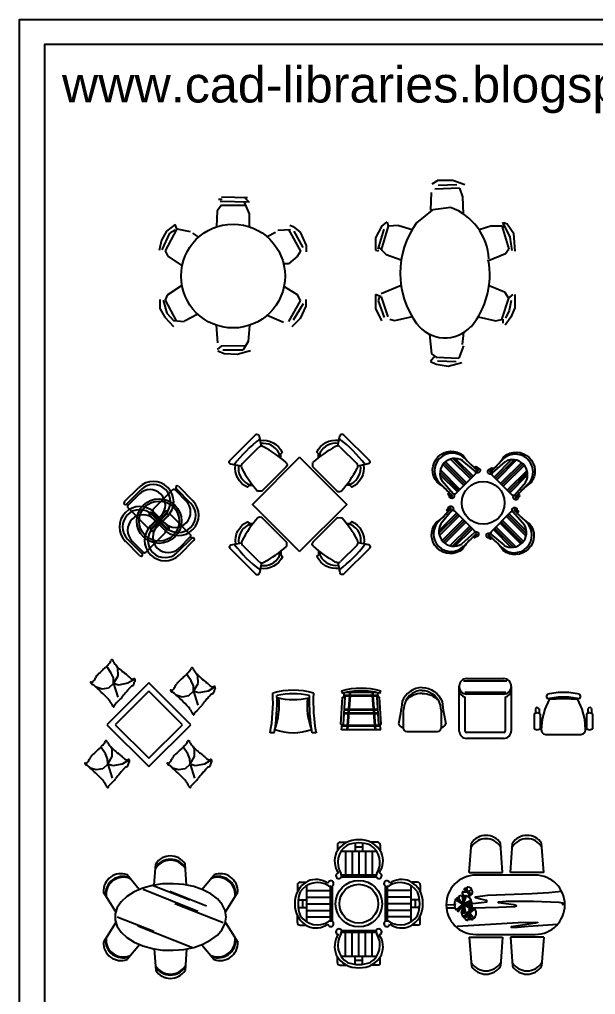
# Model space of a CAD drawing. Header units: inches. Extents: x 5.3 to 47.8, y 15.8 to 40.6.
# Drawn here: x 5.31 to 13.08, y 27.42 to 40.58 of the extents above; entities that cross this region are included whole.
import ezdxf

# ---------------------------------------------------------------- set-up
doc = ezdxf.new("R2010")
doc.units = ezdxf.units.IN
doc.header["$MEASUREMENT"] = 0
for name, color, linetype in [('02', 2, 'Continuous'), ('4', 4, 'Continuous'), ('kadrbm', 4, 'Continuous')]:
    doc.layers.add(name, color=color, linetype=linetype)
doc.styles.add('bmmm', font='swissel.ttf')

# ---------------------------------------------------------------- blocks, each defined once
blk = doc.blocks.new('kadrbm')
at = {"layer": 'kadrbm', "color": 4}
blk.add_lwpolyline([(0, 0), (0, 24.797), (21, 24.797), (21, 0), (0, 0)], close=True, dxfattribs=at)
blk.add_lwpolyline([(20.663, 0.326), (20.663, 24.46), (0.337, 24.46), (0.337, 0.326), (20.663, 0.326)], dxfattribs=at)
at = {"layer": 'kadrbm', "color": 211, "true_color": 0xf674fb, "style": 'bmmm'}
blk.add_text('www.cad-libraries.blogspot.com', height=0.48513, dxfattribs=at).set_placement((0.573, 23.677))

msp = doc.modelspace()

# ---------------------------------------------------------------- linework, layer by layer
at = {"layer": '02'}
for p, q in [((10.95, 38.402), (10.87, 38.352)), ((11.244, 38.297), (10.912, 38.285)), ((11.154, 38.402), (10.95, 38.402)), ((10.954, 38.34), (11.208, 38.35)), ((11.317, 38.342), (11.154, 38.402)), ((11.244, 38.297), (11.284, 38.184)), ((8.383, 38.168), (8.031, 38.178)), ((8.35, 38.169), (8.405, 38.109)), ((10.863, 38.242), (10.854, 38.001)), ((11.284, 38.184), (11.295, 37.953)), ((8.032, 38.068), (7.975, 37.992)), ((8.042, 38.147), (7.991, 38.147)), ((8.405, 38.109), (8.016, 38.12)), ((8.032, 38.068), (8.355, 38.068)), ((8.337, 38.111), (8.406, 37.951)), ((11.127, 38.039), (10.854, 38.001)), ((7.975, 37.992), (7.965, 37.777)), ((8.406, 37.951), (8.406, 37.779)), ((10.875, 38.004), (10.664, 37.831)), ((7.41, 37.81), (7.292, 37.719)), ((7.429, 37.75), (7.41, 37.81)), ((8.956, 37.799), (8.999, 37.782)), ((8.999, 37.782), (9.093, 37.704)), ((10.191, 37.78), (10.111, 37.627)), ((10.283, 37.786), (10.187, 37.468)), ((10.191, 37.78), (10.268, 37.844)), ((10.268, 37.844), (10.283, 37.786)), ((10.425, 37.793), (10.283, 37.786)), ((10.425, 37.793), (10.606, 37.742)), ((11.682, 37.79), (11.508, 37.738)), ((11.682, 37.79), (11.815, 37.79)), ((11.815, 37.79), (11.908, 37.476)), ((11.824, 37.838), (11.924, 37.638)), ((11.827, 37.75), (11.841, 37.836)), ((11.841, 37.836), (11.888, 37.818)), ((11.888, 37.818), (11.977, 37.689)), ((7.292, 37.719), (7.223, 37.598)), ((7.234, 37.465), (7.336, 37.691)), ((7.429, 37.75), (7.272, 37.455)), ((7.407, 37.733), (7.336, 37.691)), ((7.429, 37.75), (7.61, 37.712)), ((7.644, 37.692), (7.725, 37.638)), ((8.763, 37.7), (8.648, 37.643)), ((8.792, 37.73), (8.965, 37.743)), ((8.936, 37.741), (9.101, 37.448)), ((9.011, 37.719), (9.13, 37.498)), ((9.093, 37.704), (9.174, 37.526)), ((10.225, 37.746), (10.14, 37.475)), ((11.924, 37.638), (11.95, 37.458)), ((11.997, 37.45), (11.977, 37.689)), ((7.223, 37.598), (7.19, 37.456)), ((9.174, 37.526), (9.174, 37.439)), ((10.111, 37.627), (10.111, 37.461)), ((10.149, 37.506), (10.253, 37.402)), ((7.272, 37.455), (7.308, 37.383)), ((7.308, 37.383), (7.502, 37.25)), ((9.055, 37.375), (8.937, 37.278)), ((9.101, 37.448), (9.055, 37.375)), ((10.111, 37.461), (10.15, 37.453)), ((10.253, 37.402), (10.458, 37.33)), ((11.864, 37.414), (11.634, 37.318)), ((11.908, 37.476), (11.864, 37.414)), ((8.937, 37.278), (8.87, 37.278)), ((7.5, 36.986), (7.301, 36.853)), ((10.456, 36.986), (10.187, 36.872)), ((11.643, 36.984), (11.851, 36.898)), ((7.301, 36.853), (7.274, 36.786)), ((8.88, 36.97), (9.053, 36.865)), ((9.053, 36.865), (9.096, 36.777)), ((10.187, 36.833), (10.109, 36.864)), ((10.109, 36.864), (10.109, 36.675)), ((10.164, 36.842), (10.148, 36.78)), ((11.851, 36.898), (11.907, 36.815)), ((11.907, 36.815), (11.97, 36.863)), ((11.99, 36.866), (11.99, 36.685)), ((7.2, 36.796), (7.2, 36.674)), ((7.244, 36.787), (7.294, 36.611)), ((7.274, 36.786), (7.42, 36.509)), ((9.096, 36.777), (8.939, 36.499)), ((9.136, 36.736), (9.002, 36.516)), ((9.173, 36.796), (9.173, 36.705)), ((10.148, 36.78), (10.227, 36.552)), ((10.187, 36.833), (10.276, 36.561)), ((11.907, 36.815), (11.81, 36.525)), ((11.942, 36.781), (11.916, 36.649)), ((7.2, 36.674), (7.269, 36.556)), ((7.294, 36.611), (7.384, 36.512)), ((7.712, 36.6), (7.536, 36.504)), ((8.65, 36.584), (8.871, 36.492)), ((9.173, 36.705), (9.094, 36.54)), ((10.109, 36.675), (10.192, 36.509)), ((11.916, 36.649), (11.863, 36.544)), ((11.99, 36.685), (11.938, 36.557)), ((7.269, 36.556), (7.384, 36.432)), ((7.384, 36.512), (7.53, 36.498)), ((7.959, 36.451), (7.978, 36.211)), ((8.409, 36.447), (8.391, 36.23)), ((9.094, 36.54), (8.982, 36.428)), ((10.368, 36.509), (10.303, 36.525)), ((10.605, 36.564), (10.368, 36.509)), ((11.495, 36.564), (11.732, 36.507)), ((11.732, 36.507), (11.829, 36.529)), ((11.829, 36.529), (11.829, 36.479)), ((11.938, 36.557), (11.858, 36.451)), ((10.84, 36.326), (10.868, 36.064)), ((11.299, 36.35), (11.282, 36.189)), ((8.391, 36.23), (8.324, 36.117)), ((8.03, 36.166), (7.974, 36.123)), ((8.068, 36.064), (7.985, 36.099)), ((8.357, 36.173), (8.03, 36.166)), ((8.05, 36.117), (8.324, 36.117)), ((8.244, 36.055), (8.068, 36.064)), ((8.424, 36.105), (8.244, 36.055)), ((10.868, 36.064), (10.929, 36.018)), ((11.3, 36.171), (11.236, 36.006)), ((10.909, 36.032), (10.854, 35.959)), ((10.854, 35.959), (10.929, 35.922)), ((10.929, 36.018), (11.236, 36.006)), ((10.929, 35.922), (11.091, 35.896)), ((10.946, 35.969), (11.2, 35.959)), ((11.091, 35.896), (11.276, 35.947)), ((8.542, 34.954), (8.569, 34.817)), ((9.603, 34.82), (9.63, 34.957)), ((8.313, 34.579), (8.536, 34.802)), ((9.636, 34.805), (9.859, 34.582)), ((8.813, 34.71), (8.813, 34.671)), ((9.359, 34.713), (9.359, 34.674)), ((8.299, 34.546), (8.161, 34.574)), ((10.01, 34.577), (9.873, 34.549)), ((7.371, 34.226), (7.112, 33.967)), ((7.421, 34.246), (7.403, 34.229)), ((7.406, 34.226), (7.556, 34.076)), ((8.405, 34.302), (8.444, 34.303)), ((9.766, 34.306), (9.728, 34.306)), ((6.772, 34.021), (6.922, 34.17)), ((6.752, 34.036), (6.769, 34.018)), ((6.772, 33.986), (7.032, 33.726)), ((7.067, 33.726), (7.216, 33.876)), ((7.091, 33.917), (7.109, 33.934)), ((7.112, 33.931), (7.261, 33.782)), ((7.272, 33.681), (7.122, 33.831)), ((7.317, 33.886), (7.167, 33.737)), ((7.302, 33.907), (7.32, 33.889)), ((7.611, 33.627), (7.352, 33.886)), ((7.082, 33.706), (7.064, 33.723)), ((7.292, 33.696), (7.275, 33.678)), ((8.409, 33.756), (8.447, 33.756)), ((9.77, 33.76), (9.731, 33.759)), ((7.013, 33.387), (7.272, 33.646)), ((7.611, 33.592), (7.462, 33.442)), ((7.632, 33.577), (7.614, 33.595)), ((6.977, 33.387), (6.828, 33.537)), ((8.165, 33.485), (8.302, 33.513)), ((8.539, 33.257), (8.316, 33.48)), ((9.862, 33.483), (9.639, 33.26)), ((9.876, 33.516), (10.014, 33.488)), ((6.963, 33.366), (6.98, 33.384)), ((8.816, 33.349), (8.816, 33.388)), ((8.857, 33.326), (8.832, 33.35)), ((9.362, 33.352), (9.362, 33.391)), ((8.572, 33.242), (8.545, 33.105)), ((9.633, 33.108), (9.606, 33.245)), ((6.487, 31.842), (6.48, 31.843)), ((6.544, 31.755), (6.487, 31.842)), ((6.635, 31.825), (6.621, 31.847)), ((6.575, 31.691), (6.544, 31.755)), ((6.576, 31.615), (6.637, 31.719)), ((6.637, 31.719), (6.635, 31.825)), ((7.567, 31.736), (7.56, 31.737)), ((7.623, 31.649), (7.567, 31.736)), ((7.714, 31.719), (7.701, 31.741)), ((7.717, 31.613), (7.714, 31.719)), ((7.052, 31.624), (6.487, 31.058)), ((6.576, 31.615), (6.51, 31.552)), ((6.576, 31.615), (6.575, 31.691)), ((6.576, 31.615), (6.633, 31.43)), ((6.644, 31.594), (6.576, 31.615)), ((6.771, 31.619), (6.644, 31.594)), ((6.864, 31.674), (6.771, 31.619)), ((7.618, 31.058), (7.052, 31.624)), ((7.655, 31.585), (7.623, 31.649)), ((7.656, 31.509), (7.655, 31.585)), ((7.656, 31.509), (7.717, 31.613)), ((11.241, 30.973), (11.241, 31.58)), ((11.3, 31.651), (11.882, 31.651)), ((11.341, 31.68), (11.841, 31.68)), ((11.941, 31.58), (11.941, 30.973)), ((6.422, 31.538), (6.341, 31.564)), ((6.51, 31.552), (6.422, 31.538)), ((7.052, 31.511), (6.6, 31.058)), ((7.505, 31.058), (7.052, 31.511)), ((7.502, 31.432), (7.42, 31.458)), ((7.656, 31.509), (7.589, 31.446)), ((7.656, 31.509), (7.713, 31.324)), ((7.723, 31.488), (7.656, 31.509)), ((7.851, 31.512), (7.723, 31.488)), ((7.944, 31.568), (7.851, 31.512)), ((9.652, 31.513), (9.666, 31.481)), ((9.684, 31.429), (9.692, 31.491)), ((9.687, 31.448), (10.146, 31.448)), ((9.688, 31.458), (10.145, 31.458)), ((9.712, 31.498), (10.113, 31.498)), ((9.764, 31.51), (9.723, 30.989)), ((9.772, 31.512), (9.731, 30.989)), ((10.06, 31.512), (10.102, 30.989)), ((10.069, 31.51), (10.11, 30.989)), ((10.148, 31.429), (10.141, 31.491)), ((10.167, 31.481), (10.181, 31.513)), ((11.316, 31.499), (11.869, 31.499)), ((11.841, 31.471), (11.341, 31.471)), ((6.623, 31.357), (6.589, 31.323)), ((6.668, 31.402), (6.623, 31.357)), ((7.589, 31.446), (7.502, 31.432)), ((9.645, 31.063), (9.667, 31.429)), ((9.667, 31.429), (9.702, 31.429)), ((9.679, 31.063), (9.702, 31.429)), ((10.165, 31.429), (10.131, 31.429)), ((10.154, 31.063), (10.131, 31.429)), ((10.188, 31.063), (10.165, 31.429)), ((11.321, 30.973), (11.321, 31.43)), ((11.861, 31.43), (11.861, 30.973)), ((12.864, 31.408), (12.719, 31.429)), ((7.703, 31.251), (7.668, 31.217)), ((7.747, 31.296), (7.703, 31.251)), ((9.688, 31.208), (10.145, 31.208)), ((9.689, 31.218), (10.144, 31.218)), ((9.693, 31.257), (10.14, 31.257)), ((9.694, 31.267), (10.138, 31.267)), ((10.448, 31.209), (10.422, 31.068)), ((10.483, 31.209), (10.483, 31.017)), ((10.998, 31.209), (10.998, 31.017)), ((11.032, 31.209), (11.058, 31.068)), ((6.487, 31.058), (7.052, 30.493)), ((6.6, 31.058), (7.052, 30.606)), ((7.052, 30.606), (7.505, 31.058)), ((7.052, 30.493), (7.618, 31.058)), ((9.645, 31.063), (9.679, 31.063)), ((9.652, 30.989), (9.662, 31.063)), ((10.188, 31.063), (10.154, 31.063)), ((10.181, 30.989), (10.171, 31.063)), ((8.745, 30.947), (8.689, 30.947)), ((9.31, 30.947), (9.254, 30.947)), ((10.181, 30.989), (9.652, 30.989)), ((9.659, 31.041), (10.173, 31.041)), ((9.661, 31.051), (10.172, 31.051)), ((10.473, 31.021), (10.483, 31.021)), ((10.532, 30.968), (10.948, 30.968)), ((10.998, 31.021), (11.008, 31.021)), ((11.841, 30.953), (11.341, 30.953)), ((11.841, 30.873), (11.341, 30.873)), ((6.409, 30.751), (6.402, 30.752)), ((6.466, 30.664), (6.409, 30.751)), ((6.497, 30.6), (6.466, 30.664)), ((6.557, 30.734), (6.544, 30.756)), ((6.559, 30.628), (6.557, 30.734)), ((7.521, 30.751), (7.513, 30.752)), ((7.577, 30.664), (7.521, 30.751)), ((7.608, 30.6), (7.577, 30.664)), ((7.668, 30.734), (7.655, 30.756)), ((7.67, 30.628), (7.668, 30.734)), ((6.498, 30.525), (6.497, 30.6)), ((6.498, 30.525), (6.559, 30.628)), ((6.693, 30.528), (6.566, 30.503)), ((6.786, 30.583), (6.693, 30.528)), ((7.609, 30.525), (7.608, 30.6)), ((7.609, 30.525), (7.67, 30.628)), ((7.804, 30.528), (7.677, 30.503)), ((7.897, 30.583), (7.804, 30.528)), ((6.344, 30.448), (6.263, 30.473)), ((6.432, 30.461), (6.344, 30.448)), ((6.498, 30.525), (6.432, 30.461)), ((6.498, 30.525), (6.556, 30.339)), ((6.566, 30.503), (6.498, 30.525)), ((7.455, 30.448), (7.374, 30.473)), ((7.543, 30.461), (7.455, 30.448)), ((7.609, 30.525), (7.543, 30.461)), ((7.609, 30.525), (7.667, 30.339)), ((7.677, 30.503), (7.609, 30.525)), ((6.545, 30.266), (6.511, 30.232)), ((6.59, 30.311), (6.545, 30.266)), ((7.656, 30.266), (7.622, 30.232)), ((7.701, 30.311), (7.656, 30.266)), ((9.597, 29.436), (9.597, 29.357)), ((9.633, 29.472), (9.724, 29.472)), ((10.128, 29.349), (9.644, 29.349)), ((9.708, 29.349), (9.708, 29.027)), ((9.796, 29.349), (9.796, 29.027)), ((9.835, 29.46), (9.835, 29.349)), ((9.937, 29.405), (9.835, 29.405)), ((9.886, 29.349), (9.886, 29.027)), ((9.937, 29.46), (9.937, 29.349)), ((9.976, 29.349), (9.976, 29.027)), ((10.139, 29.472), (10.048, 29.472)), ((10.064, 29.349), (10.064, 29.027)), ((10.175, 29.436), (10.175, 29.357)), ((11.376, 29.065), (11.404, 29.458)), ((11.826, 29.065), (11.798, 29.458)), ((11.93, 29.065), (11.958, 29.458)), ((12.38, 29.065), (12.352, 29.458)), ((10.122, 29.003), (9.65, 29.003)), ((10.12, 29.027), (9.651, 29.027)), ((11.376, 29.065), (11.826, 29.065)), ((12.265, 29.028), (11.465, 29.028)), ((12.38, 29.065), (11.93, 29.065)), ((6.975, 28.837), (7.716, 28.544)), ((7.109, 28.889), (7.604, 28.693)), ((9.057, 28.896), (9.057, 28.805)), ((9.093, 28.932), (9.171, 28.932)), ((9.179, 28.884), (9.179, 28.401)), ((9.179, 28.821), (9.501, 28.821)), ((9.501, 28.877), (9.501, 28.408)), ((9.526, 28.878), (9.526, 28.407)), ((10.246, 28.407), (10.246, 28.878)), ((10.271, 28.408), (10.271, 28.877)), ((10.593, 28.821), (10.271, 28.821)), ((10.593, 28.401), (10.593, 28.884)), ((10.679, 28.932), (10.6, 28.932)), ((10.715, 28.896), (10.715, 28.805)), ((11.354, 28.803), (11.301, 28.844)), ((11.301, 28.844), (11.353, 28.809)), ((11.35, 28.808), (11.308, 28.851)), ((11.308, 28.851), (11.353, 28.805)), ((11.353, 28.809), (11.321, 28.857)), ((11.321, 28.857), (11.35, 28.805)), ((11.344, 28.816), (11.331, 28.862)), ((11.331, 28.862), (11.35, 28.808)), ((11.35, 28.805), (11.342, 28.867)), ((11.342, 28.867), (11.344, 28.816)), ((11.352, 28.803), (11.409, 28.834)), ((7.334, 28.811), (7.829, 28.615)), ((9.068, 28.693), (9.179, 28.693)), ((9.124, 28.693), (9.124, 28.592)), ((9.179, 28.732), (9.501, 28.732)), ((10.593, 28.732), (10.271, 28.732)), ((10.704, 28.693), (10.593, 28.693)), ((10.648, 28.592), (10.648, 28.693)), ((11.192, 28.693), (11.292, 28.636)), ((11.194, 28.697), (11.284, 28.641)), ((11.353, 28.805), (11.282, 28.803)), ((11.282, 28.803), (11.355, 28.803)), ((11.293, 28.645), (11.31, 28.75)), ((11.295, 28.643), (11.327, 28.75)), ((11.407, 28.759), (11.347, 28.807)), ((11.347, 28.807), (11.398, 28.752)), ((11.411, 28.765), (11.351, 28.807)), ((11.351, 28.807), (11.407, 28.759)), ((11.389, 28.742), (11.352, 28.809)), ((11.352, 28.809), (11.41, 28.766)), ((11.355, 28.803), (11.387, 28.746)), ((7.402, 28.645), (8.054, 28.388)), ((9.068, 28.592), (9.179, 28.592)), ((9.179, 28.643), (9.501, 28.643)), ((9.179, 28.553), (9.501, 28.553)), ((10.593, 28.643), (10.271, 28.643)), ((10.593, 28.553), (10.271, 28.553)), ((10.704, 28.592), (10.593, 28.592)), ((11.064, 28.627), (11.174, 28.632)), ((11.076, 28.585), (11.172, 28.585)), ((11.197, 28.56), (11.208, 28.569)), ((11.291, 28.514), (11.29, 28.638)), ((11.31, 28.517), (11.301, 28.637)), ((11.304, 28.633), (11.415, 28.634)), ((11.305, 28.634), (11.412, 28.598)), ((11.307, 28.637), (11.418, 28.624)), ((11.374, 28.521), (11.448, 28.575)), ((11.378, 28.516), (11.425, 28.598)), ((11.449, 28.576), (11.378, 28.516)), ((6.624, 28.467), (7.119, 28.271)), ((9.057, 28.389), (9.057, 28.481)), ((9.179, 28.465), (9.501, 28.465)), ((10.593, 28.465), (10.271, 28.465)), ((10.715, 28.389), (10.715, 28.481)), ((11.289, 28.465), (11.374, 28.523)), ((11.374, 28.524), (11.292, 28.466)), ((11.299, 28.45), (11.374, 28.524)), ((11.375, 28.521), (11.299, 28.45)), ((11.373, 28.522), (11.309, 28.443)), ((11.309, 28.443), (11.374, 28.518)), ((11.374, 28.523), (11.315, 28.437)), ((11.315, 28.437), (11.373, 28.522)), ((11.329, 28.513), (11.326, 28.528)), ((11.374, 28.518), (11.361, 28.421)), ((11.361, 28.419), (11.373, 28.518)), ((11.373, 28.518), (11.393, 28.422)), ((11.436, 28.446), (11.374, 28.521)), ((11.376, 28.421), (11.376, 28.524)), ((11.376, 28.524), (11.403, 28.427)), ((11.377, 28.521), (11.376, 28.421)), ((11.404, 28.424), (11.377, 28.523)), ((11.377, 28.523), (11.436, 28.446)), ((11.393, 28.422), (11.377, 28.521)), ((6.903, 28.343), (7.643, 28.05)), ((9.093, 28.353), (9.171, 28.353)), ((10.679, 28.353), (10.6, 28.353)), ((9.65, 28.283), (10.122, 28.283)), ((9.651, 28.258), (10.12, 28.258)), ((9.708, 27.936), (9.708, 28.258)), ((9.796, 27.936), (9.796, 28.258)), ((9.886, 27.936), (9.886, 28.258)), ((9.976, 27.936), (9.976, 28.258)), ((10.064, 27.936), (10.064, 28.258)), ((11.376, 28.192), (11.404, 27.798)), ((11.376, 28.192), (11.826, 28.192)), ((11.465, 28.228), (12.265, 28.228)), ((11.826, 28.192), (11.798, 27.798)), ((11.93, 28.192), (11.958, 27.798)), ((12.38, 28.192), (11.93, 28.192)), ((12.38, 28.192), (12.352, 27.798)), ((9.597, 27.85), (9.597, 27.928)), ((9.644, 27.936), (10.128, 27.936)), ((9.835, 27.825), (9.835, 27.936)), ((9.937, 27.825), (9.937, 27.936)), ((10.175, 27.85), (10.175, 27.928)), ((9.633, 27.813), (9.724, 27.813)), ((9.835, 27.88), (9.937, 27.88)), ((10.139, 27.813), (10.048, 27.813))]:
    msp.add_line(p, q, dxfattribs=at)
for points in [[(8.457, 34.287), (8.406, 34.286), (8.382, 34.262, -0.331566), (8.222, 34.562), (8.161, 34.574, -0.599022), (8.146, 34.624), (8.491, 34.969, -0.599022), (8.542, 34.954), (8.554, 34.894, -0.331566), (8.853, 34.733), (8.829, 34.709), (8.829, 34.659, -0.014922)], [(9.343, 34.662), (9.343, 34.712), (9.318, 34.736, -0.331566), (9.618, 34.897), (9.63, 34.957, -0.599022), (9.681, 34.972), (10.026, 34.627, -0.599022), (10.01, 34.577), (9.95, 34.565, -0.331566), (9.79, 34.265), (9.765, 34.289), (9.715, 34.29, -0.014922)], [(11.113, 34.177, 0.086905), (10.941, 34.33, -0.911633), (11.295, 34.692, 0.079627), (11.457, 34.518, 0.882317)], [(11.69, 34.502, 0.086905), (11.842, 34.675, -0.911633), (12.204, 34.321, 0.079627), (12.031, 34.159, 0.882317)], [(8.906, 34.596, -0.433765), (8.907, 34.537), (8.578, 34.208), (8.52, 34.21, -0.014922)], [(9.652, 34.213, -0.433765), (9.594, 34.211), (9.264, 34.54), (9.266, 34.599, -0.014922)], [(11.479, 34.526, 0.111504), (11.501, 34.522, -1.374703), (11.46, 34.474, -0.357787), (11.457, 34.441), (11.185, 34.169, -0.292392), (11.158, 34.174, -1.374703), (11.11, 34.133, 0.111504), (11.106, 34.155, -1.595112)], [(12.039, 34.136, 0.111504), (12.034, 34.114, -1.374703), (11.986, 34.156, -0.357787), (11.953, 34.158), (11.681, 34.431, -0.292392), (11.687, 34.457, -1.374703), (11.645, 34.505, 0.111504), (11.667, 34.51, -1.595112)], [(11.089, 33.967, 0.111504), (11.094, 33.989, -1.374703), (11.142, 33.948, -0.357787), (11.175, 33.945), (11.447, 33.673, -0.292392), (11.441, 33.646, -1.374703), (11.482, 33.598, 0.111504), (11.461, 33.593, -1.595112)], [(11.671, 33.662), (11.943, 33.934, -0.292392), (11.97, 33.929, -1.374703), (12.018, 33.97, 0.111504), (12.022, 33.948, -1.595112)], [(8.523, 33.849, -0.433765), (8.581, 33.851), (8.911, 33.522), (8.909, 33.463, -0.014922)], [(9.269, 33.467, -0.433765), (9.268, 33.525), (9.597, 33.854), (9.655, 33.852, -0.014922)], [(11.438, 33.601, 0.086905), (11.286, 33.428, -0.911633), (10.924, 33.783, 0.079627), (11.097, 33.944, 0.882317)], [(12.014, 33.926, 0.086905), (12.187, 33.773, -0.911633), (11.833, 33.411, 0.079627), (11.671, 33.585, 0.882317)], [(8.225, 33.497, -0.331566), (8.385, 33.797), (8.41, 33.773), (8.46, 33.772, -0.014922)], [(9.718, 33.775), (9.769, 33.776), (9.793, 33.8, -0.331566), (9.953, 33.5), (10.014, 33.488, -0.599022), (10.029, 33.438), (9.684, 33.093, -0.599022), (9.633, 33.108), (9.621, 33.168, -0.331566), (9.321, 33.329), (9.346, 33.353), (9.346, 33.403, -0.014922)], [(11.649, 33.577, 0.111504), (11.627, 33.581, -1.374703), (11.668, 33.629, -0.357787)], [(8.832, 33.4), (8.832, 33.35), (8.857, 33.326, -0.331566), (8.557, 33.165), (8.545, 33.105, -0.599022), (8.494, 33.09), (8.149, 33.435, -0.599022), (8.165, 33.485)], [(10.74, 31.562, 0.306541), (10.472, 31.37, -0.008757), (10.448, 31.209, 1.029264)], [(10.741, 31.522, 0.305559), (10.509, 31.357, 0.064839), (10.483, 31.207, 0.064839)], [(10.74, 31.479, 0.217819), (10.521, 31.383, 0.257223)], [(10.739, 31.522, -0.305559), (10.971, 31.357, -0.064839), (10.998, 31.207, -0.064839)], [(10.74, 31.562, -0.306541), (11.008, 31.37, 0.008757), (11.032, 31.209, -1.029264)], [(10.74, 31.479, -0.217819), (10.96, 31.383, -0.257223)]]:
    msp.add_lwpolyline(points, format="xyb", dxfattribs=at)
for points in [[(9.087, 34.667), (8.451, 34.031), (9.087, 33.395)], [(9.087, 34.667), (9.724, 34.031), (9.087, 33.395)], [(11.46, 34.474), (11.282, 34.624)], [(11.478, 34.492), (11.312, 34.655)], [(11.666, 34.472), (11.828, 34.638)], [(11.687, 34.457), (11.858, 34.608)], [(11.158, 34.174), (11.008, 34.346)], [(6.722, 34.065), (6.919, 34.261)], [(6.752, 34.036), (6.948, 34.232)], [(7.421, 34.246), (7.617, 34.05)], [(7.451, 34.276), (7.647, 34.08)], [(11.143, 34.153), (10.978, 34.316)], [(11.986, 34.156), (12.137, 34.333)], [(12.004, 34.138), (12.167, 34.303)], [(11.123, 33.965), (10.961, 33.8)], [(11.142, 33.948), (10.991, 33.77)], [(11.985, 33.95), (12.15, 33.787)], [(7.062, 33.887), (7.258, 33.691)], [(7.273, 33.936), (7.076, 33.74)], [(7.082, 33.706), (7.278, 33.902)], [(7.091, 33.917), (7.287, 33.72)], [(7.292, 33.696), (7.096, 33.892)], [(7.302, 33.907), (7.106, 33.711)], [(7.111, 33.676), (7.307, 33.873)], [(7.322, 33.726), (7.126, 33.922)], [(11.97, 33.929), (12.12, 33.757)], [(6.963, 33.366), (6.766, 33.562)], [(7.632, 33.577), (7.436, 33.381)], [(11.441, 33.646), (11.269, 33.495)], [(11.462, 33.631), (11.3, 33.465)], [(11.65, 33.611), (11.815, 33.448)], [(11.668, 33.629), (11.845, 33.479)], [(6.933, 33.337), (6.737, 33.533)], [(7.661, 33.548), (7.465, 33.351)], [(12.429, 31.471), (12.412, 31.439)], [(12.574, 31.491), (12.429, 31.471)], [(12.719, 31.491), (12.574, 31.491)], [(12.864, 31.471), (12.719, 31.491)], [(12.88, 31.439), (12.864, 31.471)], [(12.453, 31.4), (12.394, 31.27)], [(12.412, 31.439), (12.429, 31.408)], [(12.574, 31.429), (12.429, 31.408)], [(12.646, 31.408), (12.453, 31.4)], [(12.719, 31.429), (12.574, 31.429)], [(12.838, 31.4), (12.646, 31.408)], [(12.897, 31.27), (12.838, 31.4)], [(12.864, 31.408), (12.88, 31.439)], [(12.291, 31.217), (12.251, 31.205)], [(12.251, 31.205), (12.251, 31.002)], [(12.282, 31.289), (12.267, 31.275)], [(12.267, 31.275), (12.267, 31.213)], [(12.302, 31.288), (12.282, 31.289)], [(12.333, 31.205), (12.291, 31.217)], [(12.317, 31.274), (12.302, 31.288)], [(12.317, 31.274), (12.317, 31.213)], [(12.333, 31.205), (12.333, 31.002)], [(12.394, 31.27), (12.358, 31.132)], [(12.933, 31.132), (12.897, 31.27)], [(12.999, 31.217), (12.959, 31.205)], [(12.959, 31.205), (12.959, 31.002)], [(12.989, 31.288), (12.974, 31.274)], [(12.974, 31.274), (12.974, 31.213)], [(13.009, 31.289), (12.989, 31.288)], [(13.04, 31.205), (12.999, 31.217)], [(13.024, 31.275), (13.009, 31.289)], [(13.024, 31.275), (13.024, 31.213)], [(13.04, 31.205), (13.04, 31.002)], [(12.358, 31.132), (12.346, 30.99)], [(12.945, 30.99), (12.933, 31.132)], [(12.251, 31.002), (12.291, 30.99)], [(12.291, 30.99), (12.333, 31.002)], [(12.346, 30.99), (12.354, 30.957)], [(12.354, 30.957), (12.377, 30.934)], [(12.377, 30.934), (12.409, 30.926)], [(12.409, 30.926), (12.882, 30.926)], [(12.882, 30.926), (12.914, 30.934)], [(12.914, 30.934), (12.937, 30.957)], [(12.937, 30.957), (12.945, 30.99)], [(12.959, 31.002), (12.999, 30.99)], [(12.999, 30.99), (13.04, 31.002)], [(11.396, 28.569), (11.196, 28.702), (11.295, 28.637), (11.201, 28.709), (11.296, 28.637), (11.207, 28.717), (11.294, 28.635), (11.211, 28.718), (11.295, 28.637), (11.219, 28.728), (11.295, 28.639), (11.291, 28.754), (11.296, 28.638), (11.295, 28.757), (11.295, 28.637), (11.304, 28.754), (11.292, 28.636), (11.318, 28.752), (11.294, 28.637), (11.333, 28.747), (11.295, 28.639), (11.401, 28.69), (11.302, 28.637), (11.405, 28.672), (11.297, 28.641), (11.403, 28.682), (11.298, 28.637), (11.41, 28.664), (11.297, 28.635), (11.409, 28.66), (11.299, 28.638), (11.412, 28.657), (11.296, 28.635), (11.412, 28.65), (11.299, 28.635), (11.414, 28.644), (11.299, 28.636), (11.413, 28.618), (11.298, 28.637), (11.412, 28.608), (11.298, 28.636), (11.409, 28.602), (11.297, 28.637), (11.399, 28.576), (11.301, 28.634), (11.326, 28.52), (11.299, 28.635), (11.306, 28.516), (11.298, 28.634), (11.284, 28.514), (11.295, 28.628), (11.271, 28.515), (11.297, 28.631), (11.28, 28.517), (11.299, 28.633), (11.297, 28.514), (11.293, 28.633), (11.226, 28.538), (11.295, 28.633), (11.222, 28.542), (11.295, 28.637), (11.217, 28.544), (11.297, 28.644), (11.2, 28.562)], [(11.229, 28.735), (11.238, 28.724), (11.234, 28.735), (11.239, 28.729), (11.236, 28.739)], [(11.27, 28.752), (11.28, 28.738), (11.282, 28.754)], [(11.418, 28.646), (11.542, 28.657), (11.612, 28.67), (11.611, 28.686), (11.529, 28.705), (11.459, 28.722), (11.46, 28.736), (11.623, 28.756), (12.219, 28.781), (12.449, 28.796), (12.618, 28.813)], [(11.174, 28.641), (11.194, 28.636)], [(11.174, 28.631), (11.195, 28.634)], [(11.379, 28.548), (11.375, 28.565), (11.389, 28.559)], [(11.42, 28.588), (11.772, 28.595), (11.984, 28.607), (12.013, 28.616), (11.978, 28.627), (11.772, 28.656), (11.772, 28.668), (11.875, 28.676), (12.241, 28.679), (12.585, 28.664), (12.66, 28.649), (12.623, 28.629)]]:
    msp.add_lwpolyline(points, dxfattribs=at)
msp.add_lwpolyline([(8.096, 28.463), (8.083, 28.549), (8.042, 28.631), (7.977, 28.707), (7.889, 28.774), (7.781, 28.83), (7.658, 28.873), (7.523, 28.901), (7.382, 28.913), (7.239, 28.909), (7.101, 28.889), (6.971, 28.853), (6.855, 28.804), (6.757, 28.742), (6.679, 28.67), (6.626, 28.59), (6.599, 28.506), (6.599, 28.421), (6.626, 28.337), (6.679, 28.257), (6.757, 28.185), (6.855, 28.123), (6.971, 28.074), (7.101, 28.038), (7.239, 28.018), (7.382, 28.014), (7.523, 28.026), (7.658, 28.054), (7.781, 28.097), (7.889, 28.153), (7.977, 28.22), (8.042, 28.296), (8.083, 28.378)], close=True, dxfattribs=at)
at = {"layer": '02', "extrusion": (0, 0, -1)}
msp.add_lwpolyline([(-11.214, 28.338), (-11.663, 28.366), (-12.037, 28.387), (-12.264, 28.394), (-12.299, 28.39), (-12.27, 28.381), (-12.033, 28.345), (-11.94, 28.33), (-11.941, 28.325), (-12.025, 28.328), (-12.172, 28.338), (-12.569, 28.368)], dxfattribs=at)
at = {"layer": '02'}
for centre, radius in [((8.189, 37.113), 0.701), ((11.466, 34.528), 0.0133), ((11.68, 34.511), 0.0133), ((11.564, 34.052), 0.289), ((7.192, 33.806), 0.301), ((11.104, 34.168), 0.0133), ((12.04, 34.149), 0.0133), ((7.192, 33.806), 0.271), ((11.088, 33.954), 0.0133), ((12.024, 33.935), 0.0133), ((11.447, 33.592), 0.0133), ((11.662, 33.575), 0.0133), ((9.886, 28.643), 0.314), ((9.886, 28.643), 0.262)]:
    msp.add_circle(centre, radius, dxfattribs=at)
for centre, radius, start, end in [((10.855, 37.302), 0.785, 3, 70), ((11.598, 37.152), 1.154, 144, 216), ((10.572, 37.124), 1.08, 320, 11), ((11.048, 36.752), 0.474, 216, 318), ((9.588, 33.527), 1.731, 126.8426, 143.1574), ((8.584, 33.531), 1.731, 36.8426, 53.1574), ((8.571, 34.767), 0.05, 54.4623, 135), ((8.596, 34.612), 0.242, 28.9953, 97.9821), ((7.808, 33.342), 1.667, 48.7981, 61.595), ((10.364, 33.345), 1.667, 118.405, 131.2019), ((9.576, 34.615), 0.242, 82.0179, 151.0047), ((9.6, 34.77), 0.05, 45, 125.5377), ((8.773, 34.71), 0.04, 359.4675, 28.9953), ((9.399, 34.713), 0.04, 151.0047, 180.5325), ((11.145, 34.485), 0.238, 45.3504, 225.3504), ((11.182, 34.449), 0.202, 60.2202, 210.4806), ((11.998, 34.47), 0.238, 315.3504, 135.3504), ((11.961, 34.433), 0.202, 330.2202, 120.4806), ((8.503, 34.52), 0.242, 172.0179, 241.0047), ((8.349, 34.544), 0.05, 135, 215.5377), ((9.774, 35.308), 1.667, 208.405, 221.2019), ((8.398, 35.311), 1.667, 318.7981, 331.595), ((9.669, 34.523), 0.242, 298.9953, 7.9821), ((9.823, 34.547), 0.05, 324.4623, 45), ((11.439, 34.459), 0.0255, 315.3504, 45.3504), ((11.516, 34.556), 0.0581, 222.5007, 247.6345), ((11.486, 34.496), 0.00939, 207.7538, 36.4072), ((11.66, 34.48), 0.00939, 143.5928, 332.2462), ((11.631, 34.539), 0.0581, 292.3655, 317.4993), ((7.113, 34.067), 0.275, 315, 135), ((7.069, 34.023), 0.208, 315, 135), ((7.113, 34.067), 0.233, 315, 135), ((7.389, 34.208), 0.025, 45, 135), ((7.436, 34.261), 0.0208, 45, 225), ((8.405, 34.342), 0.04, 241.0047, 270.5325), ((9.767, 34.346), 0.04, 269.4675, 298.9953), ((7.452, 33.885), 0.275, 225, 45), ((11.076, 34.118), 0.0581, 22.3655, 47.4993), ((11.135, 34.148), 0.00939, 233.5928, 62.2462), ((11.971, 34.177), 0.0255, 225.3504, 315.3504), ((12.009, 34.129), 0.00939, 117.7538, 306.4072), ((12.068, 34.1), 0.0581, 132.5007, 157.6345), ((6.931, 33.727), 0.275, 45, 225), ((6.931, 33.727), 0.233, 45, 225), ((6.737, 34.05), 0.0208, 135, 315), ((6.79, 34.003), 0.025, 135, 225), ((7.13, 33.949), 0.025, 135, 225), ((7.409, 33.929), 0.208, 225, 45), ((7.452, 33.885), 0.233, 225, 45), ((11.06, 34.003), 0.0581, 312.5007, 337.6345), ((11.119, 33.974), 0.00939, 297.7538, 126.4072), ((11.157, 33.927), 0.0255, 45.3504, 135.3504), ((11.992, 33.955), 0.00939, 53.5928, 242.2462), ((12.052, 33.985), 0.0581, 202.3655, 227.4993), ((6.975, 33.684), 0.208, 45, 225), ((7.077, 33.902), 0.0208, 45, 225), ((7.287, 33.922), 0.0208, 315, 135), ((7.334, 33.869), 0.025, 45, 135), ((9.777, 32.751), 1.667, 138.7981, 151.595), ((8.401, 32.754), 1.667, 28.405, 41.2019), ((7.271, 33.546), 0.275, 135, 315), ((7.049, 33.744), 0.025, 225, 315), ((7.271, 33.546), 0.233, 135, 315), ((7.096, 33.691), 0.0208, 135, 315), ((7.314, 33.589), 0.208, 135, 315), ((7.307, 33.711), 0.0208, 225, 45), ((8.506, 33.539), 0.242, 118.9953, 187.9821), ((8.408, 33.716), 0.04, 89.4675, 118.9953), ((9.77, 33.72), 0.04, 61.0047, 90.5325), ((9.672, 33.543), 0.242, 352.0179, 61.0047), ((11.13, 33.633), 0.238, 135.3504, 315.3504), ((11.167, 33.67), 0.202, 150.2202, 300.4806), ((11.983, 33.618), 0.238, 225.3504, 45.3504), ((11.946, 33.654), 0.202, 240.2202, 30.4806), ((7.254, 33.664), 0.025, 315, 45), ((7.594, 33.609), 0.025, 315, 45), ((7.647, 33.562), 0.0208, 315, 135), ((11.497, 33.564), 0.0581, 112.3655, 137.4993), ((11.467, 33.623), 0.00939, 323.5928, 152.2462), ((11.642, 33.607), 0.00939, 27.7538, 216.4072), ((11.612, 33.547), 0.0581, 42.5007, 67.6345), ((11.689, 33.644), 0.0255, 135.3504, 225.3504), ((9.591, 34.532), 1.731, 216.8426, 233.1574), ((8.352, 33.515), 0.05, 144.4623, 225), ((7.811, 34.717), 1.667, 298.405, 311.2019), ((10.367, 34.72), 1.667, 228.7981, 241.595), ((8.587, 34.535), 1.731, 306.8426, 323.1574), ((9.826, 33.518), 0.05, 315, 35.5377), ((6.948, 33.352), 0.0208, 225, 45), ((6.995, 33.405), 0.025, 225, 315), ((8.599, 33.447), 0.242, 262.0179, 331.0047), ((8.776, 33.349), 0.04, 331.0047, 0.5325), ((9.402, 33.352), 0.04, 179.4675, 208.9953), ((9.579, 33.45), 0.242, 208.9953, 277.9821), ((8.575, 33.292), 0.05, 225, 305.5377), ((9.604, 33.295), 0.05, 234.4623, 315), ((6.088, 32.253), 0.567, 311.2649, 313.7361), ((6.351, 31.978), 0.187, 313.7361, 318.2011), ((4.426, 33.698), 2.768, 318.2011, 319.3612), ((6.467, 31.946), 0.0785, 319.3612, 342.5193), ((6.559, 31.918), 0.0174, 112.0666, 162.5193), ((6.555, 31.928), 0.00604, 54.7197, 112.0666), ((6.528, 31.89), 0.0529, 36.0682, 54.7197), ((6.52, 31.884), 0.0623, 19.6399, 36.0682), ((6.64, 31.927), 0.0655, 199.6399, 215.6532), ((6.95, 32.15), 0.447, 215.6532, 223.7766), ((6.411, 31.66), 0.0843, 143.4974, 157.1243), ((6.508, 31.589), 0.204, 135.2635, 143.4974), ((7.843, 30.266), 2.083, 132.6864, 135.2635), ((7.592, 30.538), 1.714, 131.2649, 132.6864), ((7.096, 32.289), 0.649, 223.7766, 230.5201), ((10.544, 36.475), 6.072, 230.5201, 230.8762), ((2.708, 26.842), 6.346, 50.5278, 50.8762), ((5.41, 30.122), 2.097, 49.4426, 50.5278), ((8.867, 34.162), 3.221, 229.4426, 230.3182), ((8.672, 30.432), 1.714, 131.2649, 132.6864), ((7.167, 32.146), 0.567, 311.2649, 313.7361), ((7.43, 31.872), 0.187, 313.7361, 318.2011), ((5.506, 33.592), 2.768, 318.2011, 319.3612), ((7.547, 31.84), 0.0785, 319.3612, 342.5193), ((7.639, 31.812), 0.0174, 112.0666, 162.5193), ((7.634, 31.822), 0.00604, 54.7197, 112.0666), ((7.607, 31.784), 0.0529, 36.0682, 54.7197), ((7.6, 31.778), 0.0623, 19.6399, 36.0682), ((7.72, 31.821), 0.0655, 199.6399, 215.6532), ((8.03, 32.044), 0.447, 215.6532, 223.7766), ((8.176, 32.183), 0.649, 223.7766, 230.5201), ((6.272, 31.626), 0.00655, 64.003, 203.4), ((6.3, 31.64), 0.0366, 203.4755, 227.7691), ((6.281, 31.645), 0.0147, 244.003, 287.0165), ((6.317, 31.659), 0.0625, 227.7691, 246.0093), ((6.262, 31.708), 0.0802, 287.0165, 294.6952), ((6.258, 31.527), 0.0824, 50.1308, 66.0093), ((6.289, 31.649), 0.0159, 294.6952, 311.9948), ((6.272, 31.668), 0.0409, 311.9948, 324.2418), ((6.008, 31.858), 0.366, 324.2418, 328.3295), ((5.753, 30.922), 0.871, 47.5525, 50.1308), ((6.148, 31.771), 0.202, 328.3295, 337.1243), ((6.834, 31.712), 0.0373, 230.3182, 296.2735), ((6.845, 31.537), 0.0477, 104.9788, 135.4442), ((6.827, 31.606), 0.0235, 284.9788, 328.9216), ((6.778, 31.635), 0.0805, 328.9216, 339.5055), ((6.857, 31.666), 0.0132, 344.2144, 116.2735), ((6.641, 31.686), 0.226, 339.5055, 345.8129), ((6.195, 31.799), 0.687, 345.8129, 346.8117), ((7.251, 31.552), 0.398, 165.4992, 166.8117), ((6.911, 31.639), 0.047, 158.9006, 165.4992), ((6.8, 31.682), 0.0725, 338.9006, 344.2144), ((7.228, 31.665), 0.202, 328.3295, 337.1243), ((7.491, 31.554), 0.0843, 143.4974, 157.1243), ((7.588, 31.483), 0.204, 135.2635, 143.4974), ((8.922, 30.16), 2.083, 132.6864, 135.2635), ((11.624, 36.369), 6.072, 230.5201, 230.8762), ((3.788, 26.735), 6.346, 50.5278, 50.8762), ((6.489, 30.015), 2.097, 49.4426, 50.5278), ((9.947, 34.056), 3.221, 229.4426, 230.3182), ((11.341, 31.58), 0.1, 90, 180), ((11.841, 31.58), 0.1, 0, 90), ((2.765, 27.655), 5.298, 46.5075, 47.5525), ((4.16, 29.126), 3.271, 44.0323, 46.5075), ((7.987, 30.444), 1.628, 140.1163, 142.964), ((8.084, 30.363), 1.754, 138.0808, 140.1163), ((7.556, 30.837), 1.046, 135.4442, 138.0808), ((7.351, 31.52), 0.00655, 64.003, 203.4), ((7.379, 31.534), 0.0366, 203.4755, 227.7691), ((7.361, 31.539), 0.0147, 244.003, 287.0165), ((7.397, 31.553), 0.0625, 227.7691, 246.0093), ((7.342, 31.601), 0.0802, 287.0165, 294.6952), ((7.338, 31.421), 0.0824, 50.1308, 66.0093), ((7.368, 31.543), 0.0159, 294.6952, 311.9948), ((7.352, 31.562), 0.0409, 311.9948, 324.2418), ((7.088, 31.752), 0.366, 324.2418, 328.3295), ((6.833, 30.816), 0.871, 47.5525, 50.1308), ((3.845, 27.549), 5.298, 46.5075, 47.5525), ((8.636, 30.731), 1.046, 135.4442, 138.0808), ((7.914, 31.606), 0.0373, 230.3182, 296.2735), ((7.925, 31.431), 0.0477, 104.9788, 135.4442), ((7.906, 31.5), 0.0235, 284.9788, 328.9216), ((7.858, 31.529), 0.0805, 328.9216, 339.5055), ((7.937, 31.56), 0.0132, 344.2144, 116.2735), ((7.721, 31.58), 0.226, 339.5055, 345.8129), ((7.274, 31.693), 0.687, 345.8129, 346.8117), ((8.331, 31.446), 0.398, 165.4992, 166.8117), ((7.991, 31.533), 0.047, 158.9006, 165.4992), ((7.88, 31.576), 0.0725, 338.9006, 344.2144), ((6.338, 31.373), 2.39, 349.7264, 2.6746), ((9, 30.512), 1.011, 74.1886, 105.7784), ((6.338, 31.373), 2.445, 349.96, 1.855), ((9, 30.465), 1.011, 77.5148, 102.4852), ((11.661, 31.373), 2.445, 178.145, 190.04), ((11.661, 31.373), 2.39, 177.3254, 190.2736), ((9.916, 30.609), 0.942, 73.6792, 106.3208), ((9.916, 30.601), 0.915, 74.1064, 105.8936), ((11.341, 31.571), 0.1, 180, 270), ((11.341, 31.528), 0.1, 180, 258.463), ((11.841, 31.571), 0.1, 270, 0), ((11.841, 31.528), 0.1, 281.537, 0), ((6.424, 31.315), 0.121, 31.1496, 44.0323), ((6.469, 31.342), 0.069, 18.5161, 31.1496), ((6.605, 31.387), 0.0741, 198.5161, 210.7063), ((6.702, 31.445), 0.187, 210.7063, 217.9087), ((6.394, 31.205), 0.203, 31.0102, 37.9087), ((6.606, 31.306), 0.024, 135.2635, 185.8412), ((6.509, 31.559), 0.223, 315.2635, 322.964), ((5.24, 29.019), 3.271, 44.0323, 46.5075), ((7.589, 31.453), 0.223, 315.2635, 322.964), ((9.066, 30.338), 1.628, 140.1163, 142.964), ((9.163, 30.257), 1.754, 138.0808, 140.1163), ((7.856, 31.325), 0.956, 339.7154, 5.6719), ((9.006, 32.323), 0.926, 256.0063, 283.2156), ((10.143, 31.325), 0.956, 174.4868, 200.2846), ((6.538, 31.292), 0.0353, 18.7687, 31.0102), ((6.58, 31.306), 0.00957, 198.7687, 222.4079), ((6.577, 31.303), 0.00485, 222.4079, 5.8412), ((7.504, 31.209), 0.121, 31.1496, 44.0323), ((7.549, 31.236), 0.069, 18.5161, 31.1496), ((7.685, 31.281), 0.0741, 198.5161, 210.7063), ((7.781, 31.338), 0.187, 210.7063, 217.9087), ((7.474, 31.099), 0.203, 31.0102, 37.9087), ((7.618, 31.185), 0.0353, 18.7687, 31.0102), ((7.66, 31.2), 0.00957, 198.7687, 222.4079), ((7.657, 31.197), 0.00485, 222.4079, 5.8412), ((7.685, 31.2), 0.024, 135.2635, 185.8412), ((10.506, 31.108), 0.0931, 205.4782, 249.0766), ((10.974, 31.108), 0.0931, 290.9234, 334.5218), ((9, 31.663), 0.713, 249.7577, 290.2423), ((10.532, 31.017), 0.0495, 180, 270), ((10.948, 31.017), 0.0495, 270, 0), ((11.341, 30.973), 0.1, 180, 270), ((11.341, 30.973), 0.02, 180, 270), ((11.841, 30.973), 0.02, 270, 0), ((11.841, 30.973), 0.1, 270, 0), ((4.348, 32.607), 2.768, 318.2011, 319.3612), ((6.389, 30.856), 0.0785, 319.3612, 342.5193), ((6.481, 30.827), 0.0174, 112.0666, 162.5193), ((6.477, 30.837), 0.00604, 54.7197, 112.0666), ((6.45, 30.799), 0.0529, 36.0682, 54.7197), ((6.442, 30.794), 0.0623, 19.6399, 36.0682), ((6.562, 30.836), 0.0655, 199.6399, 215.6532), ((6.872, 31.059), 0.447, 215.6532, 223.7766), ((5.459, 32.607), 2.768, 318.2011, 319.3612), ((7.501, 30.856), 0.0785, 319.3612, 342.5193), ((7.592, 30.827), 0.0174, 112.0666, 162.5193), ((7.588, 30.837), 0.00604, 54.7197, 112.0666), ((7.561, 30.799), 0.0529, 36.0682, 54.7197), ((7.553, 30.794), 0.0623, 19.6399, 36.0682), ((7.674, 30.836), 0.0655, 199.6399, 215.6532), ((7.984, 31.059), 0.447, 215.6532, 223.7766), ((7.765, 29.176), 2.083, 132.6864, 135.2635), ((7.514, 29.447), 1.714, 131.2649, 132.6864), ((6.01, 31.162), 0.567, 311.2649, 313.7361), ((6.273, 30.887), 0.187, 313.7361, 318.2011), ((7.018, 31.198), 0.649, 223.7766, 230.5201), ((10.466, 35.384), 6.072, 230.5201, 230.8762), ((2.63, 25.751), 6.346, 50.5278, 50.8762), ((8.876, 29.176), 2.083, 132.6864, 135.2635), ((8.626, 29.447), 1.714, 131.2649, 132.6864), ((7.121, 31.162), 0.567, 311.2649, 313.7361), ((7.384, 30.887), 0.187, 313.7361, 318.2011), ((8.129, 31.198), 0.649, 223.7766, 230.5201), ((11.577, 35.384), 6.072, 230.5201, 230.8762), ((3.742, 25.751), 6.346, 50.5278, 50.8762), ((6.194, 30.535), 0.00655, 64.003, 203.4), ((6.222, 30.549), 0.0366, 203.4755, 227.7691), ((6.203, 30.554), 0.0147, 244.003, 287.0165), ((6.184, 30.617), 0.0802, 287.0165, 294.6952), ((6.211, 30.558), 0.0159, 294.6952, 311.9948), ((6.194, 30.577), 0.0409, 311.9948, 324.2418), ((5.93, 30.767), 0.366, 324.2418, 328.3295), ((6.07, 30.681), 0.202, 328.3295, 337.1243), ((6.333, 30.569), 0.0843, 143.4974, 157.1243), ((6.43, 30.498), 0.204, 135.2635, 143.4974), ((5.332, 29.031), 2.097, 49.4426, 50.5278), ((8.789, 33.071), 3.221, 229.4426, 230.3182), ((6.756, 30.621), 0.0373, 230.3182, 296.2735), ((6.779, 30.575), 0.0132, 344.2144, 116.2735), ((6.563, 30.595), 0.226, 339.5055, 345.8129), ((6.117, 30.708), 0.687, 345.8129, 346.8117), ((7.173, 30.461), 0.398, 165.4992, 166.8117), ((6.833, 30.549), 0.047, 158.9006, 165.4992), ((6.722, 30.592), 0.0725, 338.9006, 344.2144), ((7.305, 30.535), 0.00655, 64.003, 203.4), ((7.333, 30.549), 0.0366, 203.4755, 227.7691), ((7.314, 30.554), 0.0147, 244.003, 287.0165), ((7.295, 30.617), 0.0802, 287.0165, 294.6952), ((7.322, 30.558), 0.0159, 294.6952, 311.9948), ((7.305, 30.577), 0.0409, 311.9948, 324.2418), ((7.041, 30.767), 0.366, 324.2418, 328.3295), ((7.181, 30.681), 0.202, 328.3295, 337.1243), ((7.445, 30.569), 0.0843, 143.4974, 157.1243), ((7.541, 30.498), 0.204, 135.2635, 143.4974), ((6.443, 29.031), 2.097, 49.4426, 50.5278), ((9.901, 33.071), 3.221, 229.4426, 230.3182), ((7.868, 30.621), 0.0373, 230.3182, 296.2735), ((7.89, 30.575), 0.0132, 344.2144, 116.2735), ((7.675, 30.595), 0.226, 339.5055, 345.8129), ((7.228, 30.708), 0.687, 345.8129, 346.8117), ((8.284, 30.461), 0.398, 165.4992, 166.8117), ((7.944, 30.549), 0.047, 158.9006, 165.4992), ((7.833, 30.592), 0.0725, 338.9006, 344.2144), ((6.239, 30.568), 0.0625, 227.7691, 246.0093), ((6.18, 30.436), 0.0824, 50.1308, 66.0093), ((5.675, 29.831), 0.871, 47.5525, 50.1308), ((2.687, 26.564), 5.298, 46.5075, 47.5525), ((4.082, 28.035), 3.271, 44.0323, 46.5075), ((7.909, 29.354), 1.628, 140.1163, 142.964), ((8.006, 29.272), 1.754, 138.0808, 140.1163), ((7.478, 29.746), 1.046, 135.4442, 138.0808), ((6.767, 30.446), 0.0477, 104.9788, 135.4442), ((6.749, 30.515), 0.0235, 284.9788, 328.9216), ((6.7, 30.544), 0.0805, 328.9216, 339.5055), ((7.35, 30.568), 0.0625, 227.7691, 246.0093), ((7.291, 30.436), 0.0824, 50.1308, 66.0093), ((6.786, 29.831), 0.871, 47.5525, 50.1308), ((3.798, 26.564), 5.298, 46.5075, 47.5525), ((5.193, 28.035), 3.271, 44.0323, 46.5075), ((9.02, 29.354), 1.628, 140.1163, 142.964), ((9.117, 29.272), 1.754, 138.0808, 140.1163), ((8.589, 29.746), 1.046, 135.4442, 138.0808), ((7.878, 30.446), 0.0477, 104.9788, 135.4442), ((7.86, 30.515), 0.0235, 284.9788, 328.9216), ((7.811, 30.544), 0.0805, 328.9216, 339.5055), ((6.347, 30.224), 0.121, 31.1496, 44.0323), ((6.391, 30.251), 0.069, 18.5161, 31.1496), ((6.527, 30.296), 0.0741, 198.5161, 210.7063), ((6.431, 30.468), 0.223, 315.2635, 322.964), ((7.458, 30.224), 0.121, 31.1496, 44.0323), ((7.502, 30.251), 0.069, 18.5161, 31.1496), ((7.638, 30.296), 0.0741, 198.5161, 210.7063), ((7.542, 30.468), 0.223, 315.2635, 322.964), ((6.624, 30.354), 0.187, 210.7063, 217.9087), ((6.316, 30.114), 0.203, 31.0102, 37.9087), ((6.46, 30.201), 0.0353, 18.7687, 31.0102), ((6.502, 30.215), 0.00957, 198.7687, 222.4079), ((6.499, 30.212), 0.00485, 222.4079, 5.8412), ((6.528, 30.215), 0.024, 135.2635, 185.8412), ((7.735, 30.354), 0.187, 210.7063, 217.9087), ((7.427, 30.114), 0.203, 31.0102, 37.9087), ((7.571, 30.201), 0.0353, 18.7687, 31.0102), ((7.614, 30.215), 0.00957, 198.7687, 222.4079), ((7.61, 30.212), 0.00485, 222.4079, 5.8412), ((7.639, 30.215), 0.024, 135.2635, 185.8412), ((9.867, 29.185), 0.321, 86.6134, 152.8679), ((9.905, 29.185), 0.321, 27.1321, 93.3866), ((11.601, 29.33), 0.235, 33.1349, 146.8651), ((11.601, 29.284), 0.235, 33.1349, 146.8651), ((12.155, 29.33), 0.235, 33.1349, 146.8651), ((12.155, 29.284), 0.235, 33.1349, 146.8651), ((9.633, 29.436), 0.0362, 90, 180), ((9.88, 29.2), 0.279, 123.3147, 212.3643), ((9.896, 28.981), 0.483, 91.1962, 110.5029), ((9.876, 28.981), 0.483, 69.4971, 88.8038), ((9.892, 29.2), 0.279, 327.6357, 56.6853), ((10.139, 29.436), 0.0362, 0, 90), ((9.843, 29.221), 0.284, 157.2166, 214.7317), ((9.928, 29.221), 0.284, 325.2683, 22.7834), ((9.344, 28.661), 0.321, 117.1321, 183.3866), ((9.307, 28.685), 0.284, 55.2683, 112.7834), ((9.507, 28.913), 0.0389, 298.2194, 171.8287), ((9.616, 29.021), 0.0389, 98.1713, 331.7806), ((9.58, 29.019), 0.0721, 346.9632, 26.4505), ((10.192, 29.019), 0.0721, 153.5495, 193.0368), ((10.156, 29.021), 0.0389, 208.2194, 81.8287), ((10.264, 28.913), 0.0389, 8.1713, 241.7806), ((10.464, 28.685), 0.284, 67.2166, 124.7317), ((10.428, 28.661), 0.321, 356.6134, 62.8679), ((11.465, 28.628), 0.4, 90, 270), ((12.265, 28.628), 0.4, 270, 90), ((9.093, 28.896), 0.0362, 90, 180), ((9.328, 28.648), 0.279, 57.6357, 146.6853), ((9.51, 28.949), 0.0721, 243.5495, 283.0368), ((10.262, 28.949), 0.0721, 256.9632, 296.4505), ((10.444, 28.648), 0.279, 33.3147, 122.3643), ((10.679, 28.896), 0.0362, 0, 90), ((11.35, 28.799), 0.0693, 330.6155, 96.1908), ((9.548, 28.632), 0.483, 159.4971, 178.8038), ((10.224, 28.632), 0.483, 1.1962, 20.5029), ((11.294, 28.634), 0.121, 144.9284, 176.7112), ((11.294, 28.634), 0.121, 101.3688, 118.9121), ((11.35, 28.799), 0.0693, 177.2413, 220.5708), ((11.294, 28.634), 0.121, 91.7282, 95.9042), ((11.294, 28.634), 0.121, 27.9703, 70.9518), ((11.35, 28.799), 0.0693, 281.8851, 303.9962), ((9.344, 28.624), 0.321, 176.6134, 242.8679), ((9.548, 28.653), 0.483, 181.1962, 200.5029), ((10.428, 28.624), 0.321, 297.1321, 3.3866), ((10.224, 28.653), 0.483, 339.4971, 358.8038), ((11.294, 28.634), 0.121, 181.3337, 217.1497), ((11.294, 28.634), 0.121, 321.5105, 327.3624), ((11.372, 28.516), 0.0979, 289.0577, 37.7571), ((11.372, 28.516), 0.0979, 56.8918, 66.1264), ((9.328, 28.637), 0.279, 213.3147, 302.3643), ((10.444, 28.637), 0.279, 237.6357, 326.6853), ((11.294, 28.634), 0.121, 258.8752, 258.8758), ((11.372, 28.516), 0.0979, 180.8879, 211.93), ((11.372, 28.516), 0.0979, 234.1753, 263.3326), ((11.294, 28.634), 0.121, 286.2817, 314.7436), ((9.093, 28.389), 0.0362, 180, 270), ((9.307, 28.6), 0.284, 247.2166, 304.7317), ((9.507, 28.372), 0.0389, 188.1713, 61.7806), ((9.51, 28.336), 0.0721, 76.9632, 116.4505), ((9.616, 28.264), 0.0389, 28.2194, 261.8287), ((10.156, 28.264), 0.0389, 278.1713, 151.7806), ((10.264, 28.372), 0.0389, 118.2194, 351.8287), ((10.262, 28.336), 0.0721, 63.5495, 103.0368), ((10.464, 28.6), 0.284, 235.2683, 292.7834), ((10.679, 28.389), 0.0362, 270, 0), ((9.843, 28.064), 0.284, 145.2683, 202.7834), ((9.88, 28.085), 0.279, 147.6357, 236.6853), ((9.58, 28.266), 0.0721, 333.5495, 13.0368), ((9.892, 28.085), 0.279, 303.3147, 32.3643), ((10.192, 28.266), 0.0721, 166.9632, 206.4505), ((9.928, 28.064), 0.284, 337.2166, 34.7317), ((9.867, 28.1), 0.321, 207.1321, 273.3866), ((9.905, 28.1), 0.321, 266.6134, 332.8679), ((9.633, 27.85), 0.0362, 180, 270), ((9.896, 28.304), 0.483, 249.4971, 268.8038), ((9.876, 28.304), 0.483, 271.1962, 290.5029), ((10.139, 27.85), 0.0362, 270, 0), ((11.601, 27.972), 0.235, 213.1349, 326.8651), ((11.601, 27.927), 0.235, 213.1349, 326.8651), ((12.155, 27.972), 0.235, 213.1349, 326.8651), ((12.155, 27.927), 0.235, 213.1349, 326.8651)]:
    msp.add_arc(centre, radius, start, end, dxfattribs=at)
at = {"layer": '4'}
for p, q in [((11.054, 34.607), (11.339, 34.322)), ((11.124, 34.643), (11.392, 34.375)), ((11.153, 34.649), (11.409, 34.393)), ((11.187, 34.651), (11.427, 34.411)), ((11.951, 34.641), (11.711, 34.401)), ((11.985, 34.639), (11.729, 34.383)), ((12.014, 34.632), (11.746, 34.365)), ((10.983, 34.501), (11.25, 34.234)), ((11.019, 34.572), (11.303, 34.287)), ((11.036, 34.589), (11.321, 34.305)), ((12.084, 34.597), (11.799, 34.312)), ((12.102, 34.579), (11.817, 34.294)), ((12.119, 34.561), (11.835, 34.277)), ((12.155, 34.491), (11.888, 34.224)), ((10.975, 34.439), (11.215, 34.199)), ((10.977, 34.472), (11.233, 34.216)), ((12.161, 34.462), (11.905, 34.206)), ((12.163, 34.429), (11.923, 34.188)), ((10.964, 33.674), (11.205, 33.915)), ((10.966, 33.641), (11.222, 33.897)), ((10.973, 33.612), (11.24, 33.879)), ((11.008, 33.542), (11.293, 33.826)), ((12.109, 33.531), (11.825, 33.816)), ((12.145, 33.602), (11.878, 33.869)), ((12.151, 33.631), (11.895, 33.887)), ((12.153, 33.664), (11.913, 33.904)), ((11.026, 33.524), (11.311, 33.809)), ((11.044, 33.506), (11.328, 33.791)), ((11.114, 33.471), (11.381, 33.738)), ((11.143, 33.464), (11.399, 33.72)), ((11.177, 33.462), (11.417, 33.703)), ((11.941, 33.452), (11.701, 33.692)), ((11.974, 33.454), (11.718, 33.71)), ((12.003, 33.46), (11.736, 33.728)), ((12.074, 33.496), (11.789, 33.781)), ((12.091, 33.514), (11.807, 33.798)), ((7.126, 28.894), (7.147, 29.182)), ((7.561, 28.895), (7.541, 29.182)), ((6.924, 28.835), (6.759, 29.031)), ((7.768, 28.835), (7.933, 29.031)), ((6.606, 28.535), (6.441, 28.8)), ((8.087, 28.535), (8.252, 28.8)), ((6.606, 28.389), (6.441, 28.123)), ((8.086, 28.389), (8.252, 28.123)), ((6.927, 28.09), (6.759, 27.891)), ((7.126, 28.033), (7.147, 27.741)), ((7.562, 28.032), (7.541, 27.741)), ((7.766, 28.09), (7.933, 27.891))]:
    msp.add_line(p, q, dxfattribs=at)
for centre, start, end in [((7.344, 28.994), 30.9472, 149.0528), ((7.344, 29.053), 33.1349, 146.8651), ((7.344, 29.008), 33.1349, 146.8651), ((6.675, 28.812), 69.1541, 182.8843), ((6.702, 28.775), 69.1541, 182.8843), ((6.71, 28.764), 66.9664, 185.072), ((7.982, 28.764), 354.928, 113.0336), ((7.99, 28.775), 357.1157, 110.8459), ((8.017, 28.812), 357.1157, 110.8459), ((6.702, 28.148), 177.1157, 290.8459), ((6.71, 28.159), 174.928, 293.0336), ((7.982, 28.159), 246.9664, 5.072), ((7.99, 28.148), 249.1541, 2.8843), ((6.675, 28.111), 177.1157, 290.8459), ((8.017, 28.111), 249.1541, 2.8843), ((7.344, 27.929), 210.9472, 329.0528), ((7.344, 27.915), 213.1349, 326.8651), ((7.344, 27.87), 213.1349, 326.8651)]:
    msp.add_arc(centre, 0.235, start, end, dxfattribs=at)

# ---------------------------------------------------------------- block references
at = {"layer": 'kadrbm'}
msp.add_blockref('kadrbm', (5.308, 15.778), dxfattribs=at)

doc.saveas('drawing.dxf')
